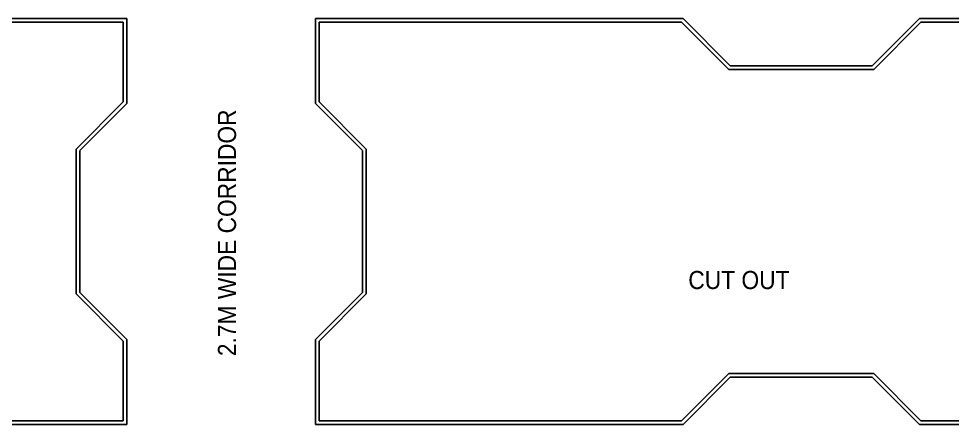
# Model space of a CAD drawing. Header units: inches. Extents: x 150067 to 167379, y -92057 to -49035.
# Drawn here: x 158215 to 159503, y -65217 to -64657 of the extents above; entities that cross this region are included whole.
import ezdxf

# ---------------------------------------------------------------- set-up
doc = ezdxf.new("R2010")
doc.units = ezdxf.units.IN
doc.header["$LTSCALE"] = 0.1
doc.header["$MEASUREMENT"] = 0
doc.layers.add('Layer4', color=10, linetype='Continuous', lineweight=25)
doc.layers.add('TEXT', color=7, linetype='Continuous')
doc.styles.add('DUTCH', font='arial.ttf')

msp = doc.modelspace()

# ---------------------------------------------------------------- linework, layer by layer
at = {"layer": 'Layer4', "linetype": 'Continuous', "ltscale": 0.1}
for p, q in [((157856.36, -64657.34, 23681.82), (158364.34, -64657.34, 23685.49)), ((157858.43, -64662.34, 23681.82), (158359.34, -64662.34, 23685.49)), ((158359.34, -64772.34, 23685.49), (158359.34, -64662.34, 23685.49)), ((158364.34, -64774.41, 23685.49), (158364.34, -64657.34, 23685.49)), ((158624.34, -64657.34, 23683.05), (159131.37, -64657.34, 23685.58)), ((158624.34, -64657.34, 23685.35), (158624.34, -64752.34, 23685.35)), ((158624.34, -64774.41, 23685.49), (158624.34, -64657.34, 23685.49)), ((158629.34, -64662.34, 23683.06), (159129.3, -64662.34, 23685.56)), ((158629.34, -64662.34, 23685.35), (158629.34, -64757.34, 23685.35)), ((158629.34, -64772.34, 23685.49), (158629.34, -64662.34, 23685.49)), ((159129.3, -64662.34, 23687.81), (159194.3, -64727.34, 23687.81)), ((159131.37, -64657.34, 23687.81), (159196.37, -64722.34, 23687.81)), ((159457.23, -64657.34, 23687.81), (159392.23, -64722.34, 23687.81)), ((159459.3, -64662.34, 23687.81), (159394.3, -64727.34, 23687.81)), ((159457.23, -64657.34, 23687.21), (160041.24, -64657.34, 23690.12)), ((159459.3, -64662.34, 23687.22), (160039.17, -64662.34, 23690.12)), ((159394.3, -64727.34, 23687.81), (159194.3, -64727.34, 23687.81)), ((159392.23, -64722.34, 23687.81), (159196.37, -64722.34, 23687.81)), ((158359.34, -64772.34, 23685.49), (158294.34, -64837.34, 23685.49)), ((158629.34, -64772.34, 23685.49), (158694.34, -64837.34, 23685.49)), ((158364.34, -64774.41, 23685.49), (158299.34, -64839.41, 23685.49)), ((158624.34, -64774.41, 23685.49), (158689.34, -64839.41, 23685.49)), ((158294.34, -64837.34, 23685.49), (158294.34, -65037.34, 23685.49)), ((158299.34, -64839.93, 23685.49), (158299.34, -65035.27, 23685.49)), ((158689.34, -64839.93, 23685.49), (158689.34, -65035.27, 23685.49)), ((158694.34, -64837.34, 23685.49), (158694.34, -65037.34, 23685.49)), ((158359.34, -65102.34, 23685.49), (158294.34, -65037.34, 23685.49)), ((158364.34, -65100.27, 23685.49), (158299.34, -65035.27, 23685.49)), ((158624.34, -65100.27, 23685.49), (158689.34, -65035.27, 23685.49)), ((158629.34, -65102.34, 23685.49), (158694.34, -65037.34, 23685.49)), ((158359.34, -65212.34, 23685.49), (158359.34, -65102.34, 23685.49)), ((158364.34, -65217.34, 23685.49), (158364.34, -65100.27, 23685.49)), ((158624.34, -65217.34, 23685.49), (158624.34, -65100.27, 23685.49)), ((158629.34, -65212.34, 23685.49), (158629.34, -65102.34, 23685.49)), ((158629.34, -65117.34, 23685.35), (158629.34, -65212.34, 23685.35)), ((158624.34, -65122.34, 23685.35), (158624.34, -65217.34, 23685.35)), ((159129.3, -65212.34, 23681.82), (159194.3, -65147.34, 23681.82)), ((159131.37, -65217.34, 23681.82), (159196.37, -65152.34, 23681.82)), ((159394.3, -65147.34, 23681.82), (159194.3, -65147.34, 23681.82)), ((159392.23, -65152.34, 23681.82), (159196.37, -65152.34, 23681.82)), ((159457.23, -65217.34, 23681.82), (159392.23, -65152.34, 23681.82)), ((159459.3, -65212.34, 23681.82), (159394.3, -65147.34, 23681.82)), ((157858.43, -65217.34, 23681.82), (158364.34, -65217.34, 23685.49)), ((157860.5, -65212.34, 23681.82), (158359.34, -65212.34, 23685.49)), ((158624.34, -65217.34, 23685.49), (159131.37, -65217.34, 23687.14)), ((158629.34, -65212.34, 23685.35), (159129.3, -65212.34, 23687.04)), ((159457.23, -65217.34, 23688.21), (160045.1, -65217.34, 23690.12)), ((159459.3, -65212.34, 23688.15), (160043.03, -65212.34, 23690.12))]:
    msp.add_line(p, q, dxfattribs=at)

# ---------------------------------------------------------------- texts
at = {"layer": 'TEXT', "style": 'DUTCH', "width": 0.9}
msp.add_text('2.7M WIDE CORRIDOR', height=25, rotation=90, dxfattribs=at).set_placement((158514.86, -65123.18, 23680.86))
msp.add_text('CUT OUT', height=25, dxfattribs=at).set_placement((159138.48, -65030.61, 23680.86))

doc.saveas('drawing.dxf')
